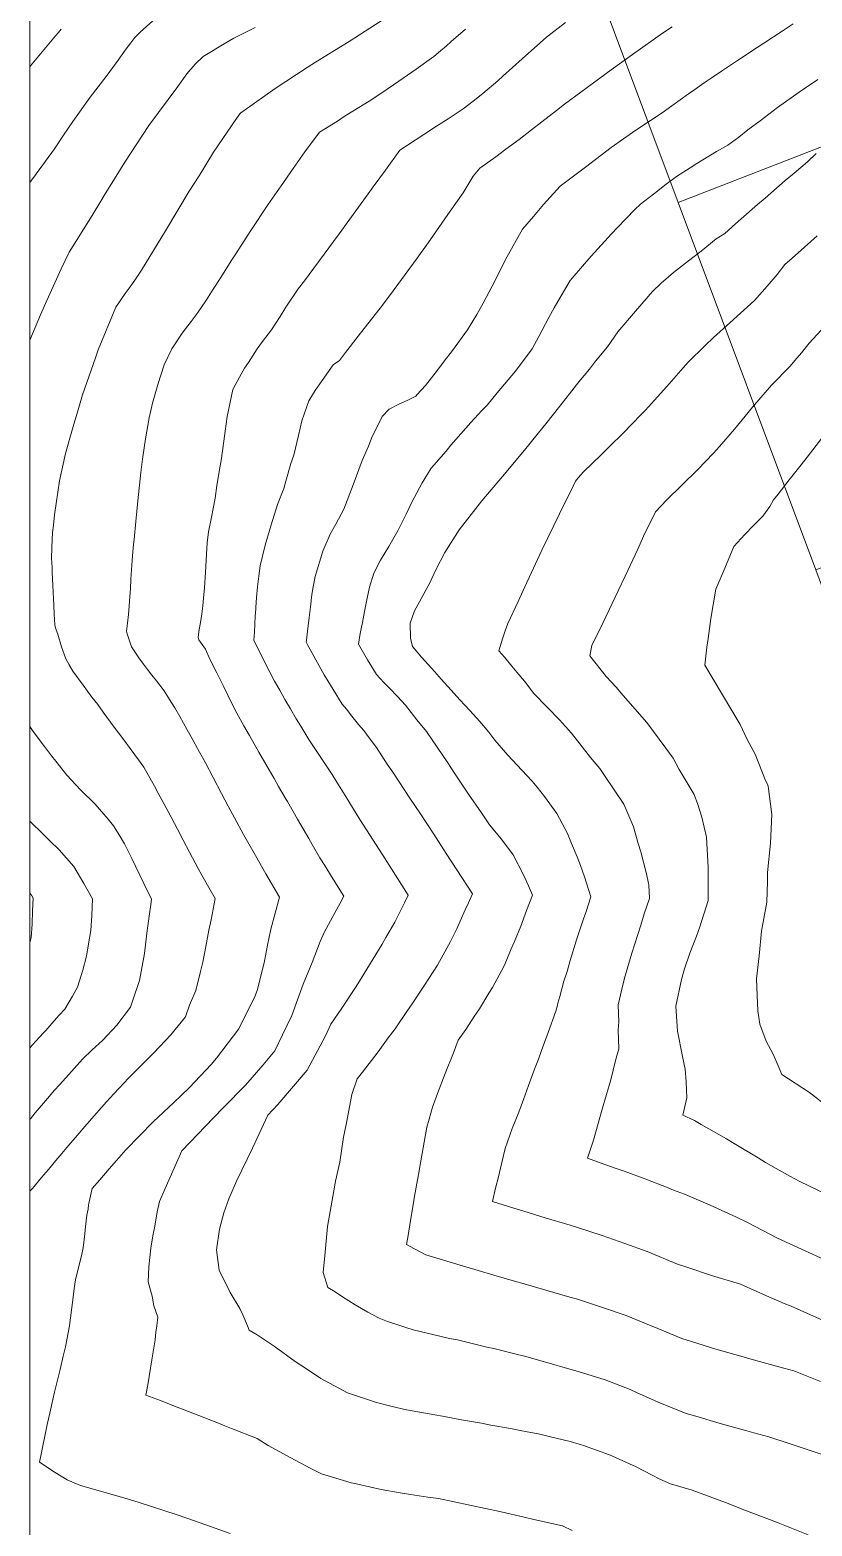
# Model space of a CAD drawing. Header units: inches. Extents: x 11351264 to 11356330, y 6702313 to 6706468.
# Drawn here: x 11351264.4 to 11351502.8, y 6704938.9 to 6705395.1 of the extents above; entities that cross this region are included whole.
import ezdxf

# ---------------------------------------------------------------- set-up
doc = ezdxf.new("R2010")
doc.units = ezdxf.units.IN
doc.header["$MEASUREMENT"] = 0
doc.layers.add('Shumate_Contours_clip1', color=7, linetype='Continuous', lineweight=0)
doc.layers.add('Shumate_Parcels_clip1', color=7, linetype='Continuous', lineweight=0)

msp = doc.modelspace()

# ---------------------------------------------------------------- linework, layer by layer
at = {"layer": 'Shumate_Contours_clip1'}
for points, elevation in [([(11351264.41, 6705041.04), (11351265.14, 6705041.89), (11351267.95, 6705045.16), (11351270.09, 6705047.66), (11351272.34, 6705050.34), (11351274.17, 6705052.56), (11351275.67, 6705054.35), (11351279.39, 6705058.72), (11351281.17, 6705060.78), (11351283.14, 6705063.06), (11351287.7, 6705068.23), (11351289.97, 6705070.75), (11351294.57, 6705075.56), (11351298.31, 6705079.38), (11351302.29, 6705083.28), (11351307.39, 6705088.66), (11351311.8, 6705094.17), (11351313.09, 6705097.76), (11351314.97, 6705102.18), (11351316.36, 6705108.07), (11351317.16, 6705110.85), (11351318.05, 6705115.63), (11351318.98, 6705120.58), (11351319.62, 6705123.76), (11351320.9, 6705130.32), (11351319.37, 6705132.96), (11351316.78, 6705137.43), (11351315.67, 6705139.4), (11351313.03, 6705144.44), (11351311.12, 6705148.1), (11351309.35, 6705151.46), (11351306.54, 6705156.79), (11351303.5, 6705162.4), (11351302.42, 6705164.51), (11351299.17, 6705170.3), (11351297.5, 6705172.54), (11351295.25, 6705175.59), (11351292.73, 6705179.1), (11351290.08, 6705182.56), (11351286.73, 6705187.09), (11351285.06, 6705189.44), (11351283.32, 6705191.7), (11351280.68, 6705195.35), (11351277.53, 6705199.62), (11351276.37, 6705201.5), (11351275.31, 6705203.32), (11351274.06, 6705206.98), (11351272.89, 6705210.86), (11351272.44, 6705212.24), (11351272.11, 6705213.25), (11351271.97, 6705213.69), (11351271.83, 6705216.98), (11351271.69, 6705219.7), (11351271.6, 6705221.7), (11351271.48, 6705223.71), (11351271.35, 6705225.83), (11351271.19, 6705229.72), (11351271.2, 6705231.25), (11351271.03, 6705234.02), (11351271.08, 6705237.25), (11351271.19, 6705239.76), (11351271.33, 6705241.87), (11351271.56, 6705244.15), (11351271.92, 6705247.28), (11351273.39, 6705257.63), (11351275.28, 6705265.93), (11351277.17, 6705272.77), (11351277.77, 6705274.88), (11351278.61, 6705277.6), (11351280.45, 6705283.86), (11351284.35, 6705295.13), (11351285.18, 6705297.62), (11351290.6, 6705310.55), (11351293.4, 6705314.81), (11351294.64, 6705316.4), (11351296.36, 6705318.88), (11351298.41, 6705321.88), (11351305.72, 6705333.87), (11351312.94, 6705345.92), (11351315.97, 6705350.66), (11351320.38, 6705357.87), (11351327.34, 6705368.1), (11351328.42, 6705369.52), (11351328.71, 6705369.89), (11351329.75, 6705370.55), (11351339.19, 6705377.31), (11351348.9, 6705383.71), (11351351.46, 6705385.27), (11351361.69, 6705391.58), (11351372.85, 6705398.79)], 1426), ([(11351264.41, 6705348.64), (11351266.43, 6705351.4), (11351271.88, 6705358.85), (11351274.67, 6705363.06), (11351277.53, 6705367.19), (11351282.73, 6705374.61), (11351287.61, 6705380.92), (11351291.33, 6705385.93), (11351293.76, 6705389.41), (11351295.15, 6705391.17), (11351296.4, 6705392.79), (11351297.96, 6705394.49), (11351301.91, 6705397.88)], 1422), ([(11351264.41, 6705300.54), (11351267.61, 6705308.27), (11351269.59, 6705312.65), (11351273.95, 6705322.25), (11351276.4, 6705327.4), (11351278.58, 6705330.96), (11351283.33, 6705338.56), (11351286.03, 6705342.9), (11351287.03, 6705344.64), (11351293.38, 6705354.78), (11351300.68, 6705366.04), (11351309.45, 6705377.91), (11351312.25, 6705381.78), (11351314.76, 6705384.67), (11351317.17, 6705387.05), (11351324.14, 6705391.2), (11351326.52, 6705392.63), (11351333.03, 6705395.92)], 1424), ([(11351264.41, 6705383.9), (11351264.6, 6705384.14), (11351272.24, 6705393.33), (11351273.11, 6705394.35), (11351273.91, 6705395.32)], 1420), ([(11351325.45, 6704936.65), (11351314.54, 6704940.47), (11351309.32, 6704942.32), (11351297.36, 6704946.2), (11351293.7, 6704947.32), (11351279.8, 6704951.3), (11351277.87, 6704952.12), (11351275.78, 6704953.04), (11351272.08, 6704955.3), (11351267.3, 6704958.36), (11351267.7, 6704960.36), (11351268.23, 6704962.92), (11351269.03, 6704966.84), (11351269.68, 6704969.91), (11351270.45, 6704973.31), (11351271.39, 6704977.49), (11351271.9, 6704979.77), (11351273.59, 6704986.65), (11351274.56, 6704990.76), (11351275.21, 6704993.54), (11351276.45, 6705000), (11351276.46, 6705000.06), (11351277.45, 6705007.88), (11351277.87, 6705011.34), (11351278.26, 6705014.05), (11351279.6, 6705019.37), (11351280.11, 6705021.32), (11351280.62, 6705023.76), (11351281.18, 6705027.98), (11351281.39, 6705030.31), (11351281.78, 6705033.72), (11351282.15, 6705035.51), (11351282.31, 6705036.84), (11351283.08, 6705040.53), (11351283.38, 6705041.85), (11351285.68, 6705044.53), (11351288.58, 6705047.84), (11351290.78, 6705050.37), (11351293.61, 6705053.6), (11351301.96, 6705062.16), (11351308.31, 6705068.04), (11351310.45, 6705070.07), (11351313, 6705072.62), (11351319.67, 6705079.66), (11351321.28, 6705081.6), (11351328.06, 6705090.49), (11351333.03, 6705100.65), (11351333.75, 6705102.55), (11351335.91, 6705111.17), (11351336.83, 6705116.09), (11351337.84, 6705120.91), (11351340.5, 6705130.66), (11351336.29, 6705137.77), (11351333.13, 6705143.36), (11351329.48, 6705149.83), (11351326.78, 6705154.91), (11351324.83, 6705158.46), (11351322.84, 6705162.29), (11351320.26, 6705167.15), (11351317.91, 6705171.66), (11351316.11, 6705174.95), (11351313.52, 6705179.61), (11351312.32, 6705181.75), (11351310.12, 6705185.75), (11351308.61, 6705188.45), (11351307.49, 6705190.17), (11351305.28, 6705193.57), (11351302.94, 6705196.62), (11351301.59, 6705198.37), (11351300.26, 6705200.14), (11351298.99, 6705201.78), (11351297.61, 6705203.69), (11351295.39, 6705207.07), (11351294.26, 6705210.4), (11351294.17, 6705210.72), (11351294.09, 6705210.95), (11351293.81, 6705211.8), (11351294.1, 6705214.2), (11351294.42, 6705216.93), (11351294.62, 6705219.45), (11351294.86, 6705222.37), (11351295.02, 6705224.67), (11351295.21, 6705227.64), (11351295.38, 6705230.53), (11351295.68, 6705234.79), (11351295.98, 6705238.22), (11351296.15, 6705239.73), (11351296.69, 6705245.26), (11351297.33, 6705251.55), (11351298.21, 6705260.14), (11351298.72, 6705264.27), (11351299.6, 6705270.42), (11351300.79, 6705276.84), (11351301.78, 6705281.35), (11351303.36, 6705287.05), (11351305.35, 6705293.03), (11351307.64, 6705297.9), (11351310.78, 6705302.64), (11351313.51, 6705306.21), (11351315.03, 6705308.24), (11351316.52, 6705310.33), (11351318.23, 6705312.8), (11351320.31, 6705316.09), (11351322.58, 6705319.67), (11351325.76, 6705324.72), (11351326.93, 6705326.53), (11351331.72, 6705333.95), (11351336.94, 6705341.79), (11351339.75, 6705345.86), (11351341.49, 6705348.31), (11351343.95, 6705351.9), (11351348.25, 6705357.92), (11351352.66, 6705363.91), (11351358.14, 6705367.36), (11351360.21, 6705368.69), (11351362.82, 6705370.32), (11351367.81, 6705373.45), (11351371.66, 6705375.96), (11351376.88, 6705379.5), (11351382.09, 6705383.12), (11351387.57, 6705387.08), (11351389.52, 6705388.71), (11351391.29, 6705390.2), (11351392.85, 6705391.58), (11351397.13, 6705395.36)], 1428), ([(11351429.65, 6704937.52), (11351426.71, 6704938.96), (11351421.67, 6704940.07), (11351417.6, 6704941.06), (11351415.01, 6704941.66), (11351408.08, 6704943.24), (11351398.52, 6704945.34), (11351388.91, 6704947.29), (11351385.73, 6704947.72), (11351380.45, 6704948.57), (11351377.26, 6704949.03), (11351371.46, 6704950.08), (11351364.38, 6704951.7), (11351362.28, 6704952.13), (11351356.29, 6704953.95), (11351353.3, 6704954.8), (11351349.82, 6704956.56), (11351343.94, 6704959.68), (11351337.07, 6704963.5), (11351333.63, 6704965.66), (11351325.86, 6704968.7), (11351323.83, 6704969.5), (11351321.4, 6704970.46), (11351314.02, 6704973.38), (11351307.92, 6704975.73), (11351304.22, 6704977.18), (11351299.71, 6704978.88), (11351300.36, 6704982.01), (11351301.6, 6704989.56), (11351302.59, 6704995.69), (11351302.83, 6704998.04), (11351303.06, 6705000), (11351303.37, 6705002.6), (11351302.17, 6705006.12), (11351301.66, 6705009.01), (11351300.44, 6705013.4), (11351300.66, 6705017.97), (11351301.31, 6705023.66), (11351301.83, 6705027.39), (11351302.5, 6705030.4), (11351303.16, 6705034.76), (11351303.87, 6705037.86), (11351306.34, 6705043.44), (11351310.66, 6705053.32), (11351320.35, 6705063.36), (11351323.38, 6705066.55), (11351330.12, 6705073.35), (11351335.47, 6705079.53), (11351339.02, 6705083.88), (11351341.37, 6705088.69), (11351344.21, 6705094.64), (11351347.72, 6705104.15), (11351350.48, 6705110.78), (11351352.91, 6705117.19), (11351354.05, 6705119.92), (11351357.35, 6705125.95), (11351358.99, 6705128.88), (11351360.11, 6705131), (11351356.29, 6705136.98), (11351354.25, 6705140.3), (11351352.81, 6705142.69), (11351350.42, 6705146.79), (11351349.4, 6705148.54), (11351346.01, 6705154.43), (11351342.89, 6705159.85), (11351342.54, 6705160.42), (11351340.21, 6705164.41), (11351338.82, 6705166.83), (11351334.19, 6705174.9), (11351331.29, 6705179.96), (11351329.63, 6705182.93), (11351327.47, 6705186.75), (11351326.03, 6705189.57), (11351324.69, 6705192.24), (11351323.48, 6705194.79), (11351321.35, 6705199.11), (11351319.23, 6705203.25), (11351317.88, 6705206.29), (11351315.93, 6705209.2), (11351315.66, 6705209.92), (11351316.01, 6705212.31), (11351316.38, 6705214.44), (11351316.78, 6705217.09), (11351317.08, 6705219.48), (11351317.29, 6705221.89), (11351317.63, 6705225.05), (11351317.95, 6705229.73), (11351318.25, 6705235.24), (11351318.46, 6705238.73), (11351318.84, 6705242.04), (11351319.75, 6705246.59), (11351320.25, 6705249.17), (11351320.92, 6705252.34), (11351321.39, 6705256.19), (11351322.29, 6705261.56), (11351322.69, 6705263.85), (11351323.53, 6705269.7), (11351323.94, 6705272.82), (11351324.49, 6705277.26), (11351326.24, 6705285.49), (11351328.3, 6705289.22), (11351329.83, 6705292), (11351330.99, 6705293.71), (11351333.64, 6705297.85), (11351335.34, 6705300.12), (11351338.06, 6705303.72), (11351340.67, 6705307.79), (11351342.46, 6705310.56), (11351346.2, 6705316.2), (11351348.05, 6705318.65), (11351356.89, 6705330.61), (11351358.64, 6705332.98), (11351367.52, 6705345.17), (11351369.06, 6705347.28), (11351372.78, 6705352.41), (11351377.12, 6705358.42), (11351379.51, 6705359.97), (11351384.49, 6705363.24), (11351388.31, 6705365.74), (11351391.91, 6705368.04), (11351396.45, 6705371.1), (11351399.48, 6705373.39), (11351402.42, 6705375.74), (11351406.99, 6705379.6), (11351408.56, 6705381.01), (11351414.46, 6705386.36), (11351421.86, 6705392.97), (11351427.63, 6705397.41)], 1430), ([(11351501.63, 6704936.21), (11351492.46, 6704939.94), (11351489.86, 6704940.96), (11351482.87, 6704943.59), (11351476.4, 6704946.14), (11351466.28, 6704949.86), (11351459.65, 6704951.84), (11351456.43, 6704953.22), (11351454.07, 6704954.39), (11351449.24, 6704956.96), (11351441.05, 6704960.61), (11351433.18, 6704963.46), (11351431.81, 6704963.89), (11351429.06, 6704964.68), (11351422.7, 6704966.27), (11351419.83, 6704966.95), (11351413.79, 6704968.09), (11351410.9, 6704968.69), (11351404.89, 6704969.65), (11351402.05, 6704970.27), (11351396, 6704971.3), (11351390.16, 6704972.4), (11351387.82, 6704972.82), (11351379.21, 6704974.37), (11351374.84, 6704975.4), (11351370.07, 6704976.55), (11351361.2, 6704979.56), (11351353.08, 6704983.9), (11351349.32, 6704986.5), (11351345.24, 6704989.09), (11351338.81, 6704993.81), (11351333.65, 6704997.25), (11351331.27, 6704998.66), (11351330.7, 6705000), (11351329.3, 6705003.3), (11351328.41, 6705005.26), (11351325.42, 6705010.15), (11351322.04, 6705016.9), (11351321.23, 6705023.11), (11351322.19, 6705029.46), (11351323.51, 6705034.39), (11351325.05, 6705038.68), (11351327.38, 6705044.08), (11351332.28, 6705054.2), (11351336.9, 6705064.2), (11351339.96, 6705067.42), (11351348.88, 6705077.93), (11351354.5, 6705088.44), (11351356.09, 6705092), (11351359.52, 6705096.82), (11351363.85, 6705103.48), (11351365.21, 6705105.58), (11351369.02, 6705111.91), (11351371.81, 6705116.36), (11351372.94, 6705118.37), (11351375.63, 6705123.06), (11351377.58, 6705126.97), (11351378.54, 6705128.93), (11351379.72, 6705131.34), (11351371.94, 6705143.51), (11351364.95, 6705154.37), (11351360.51, 6705161.7), (11351357.98, 6705165.77), (11351356.58, 6705168.13), (11351354.52, 6705171.18), (11351352.43, 6705174.2), (11351351.26, 6705176.05), (11351349.45, 6705178.77), (11351346.98, 6705182.79), (11351345.61, 6705185.03), (11351343.8, 6705188.07), (11351342.14, 6705190.98), (11351340.54, 6705193.81), (11351338.97, 6705196.59), (11351337.53, 6705199.28), (11351336.11, 6705202), (11351334.16, 6705205.96), (11351332.99, 6705208.36), (11351332.68, 6705209.06), (11351332.81, 6705211.49), (11351332.94, 6705213.93), (11351333.08, 6705216.36), (11351333.23, 6705218.65), (11351333.24, 6705218.79), (11351333.26, 6705219.06), (11351333.49, 6705222.06), (11351333.8, 6705225.29), (11351334.16, 6705228.52), (11351334.6, 6705231.72), (11351336.06, 6705238.04), (11351337.92, 6705244.22), (11351339.89, 6705250.45), (11351341.75, 6705255.26), (11351342.39, 6705257.5), (11351343.97, 6705262.88), (11351344.81, 6705265.49), (11351346.27, 6705271.42), (11351347.25, 6705275.89), (11351349.47, 6705282.07), (11351351.32, 6705285.17), (11351353.51, 6705288.26), (11351356.88, 6705293.03), (11351358.8, 6705294.32), (11351360.61, 6705296.81), (11351364.42, 6705301.79), (11351371.89, 6705311.18), (11351375.14, 6705315.56), (11351382.45, 6705325.54), (11351385.84, 6705330.17), (11351392.47, 6705339.89), (11351396.51, 6705345.45), (11351399.56, 6705350.57), (11351401.57, 6705352.94), (11351406.44, 6705356.48), (11351409.51, 6705358.76), (11351413.49, 6705361.77), (11351417.26, 6705364.63), (11351420.47, 6705367.11), (11351424.88, 6705370.53), (11351427.4, 6705372.5), (11351432.37, 6705376.12), (11351441.57, 6705382.96), (11351448.12, 6705387.69), (11351454.35, 6705392.15), (11351457.26, 6705394.14), (11351460.17, 6705396.12)], 1432), ([(11351507.74, 6704960.14), (11351496.15, 6704963.96), (11351489.65, 6704966.16), (11351485.11, 6704967.36), (11351482.89, 6704967.99), (11351474.78, 6704970.19), (11351467.35, 6704972.4), (11351464.44, 6704973.21), (11351455.9, 6704976.66), (11351449.32, 6704979.63), (11351447.34, 6704980.51), (11351439.74, 6704983.48), (11351431.54, 6704986.06), (11351428.99, 6704986.79), (11351421.98, 6704988.77), (11351415.11, 6704990.7), (11351412.6, 6704991.31), (11351405.85, 6704993.05), (11351403.67, 6704993.5), (11351394.75, 6704995.66), (11351392.34, 6704996.15), (11351387.65, 6704997.18), (11351381.23, 6704998.74), (11351379.01, 6704999.49), (11351377.45, 6705000), (11351373.39, 6705001.34), (11351370.86, 6705002.31), (11351367.39, 6705004.1), (11351363.51, 6705006.4), (11351359.73, 6705008.82), (11351357.41, 6705010.33), (11351355.24, 6705011.71), (11351353.77, 6705016.27), (11351354.44, 6705022.42), (11351355.14, 6705030.3), (11351357.01, 6705041.1), (11351357.54, 6705044.1), (11351358.82, 6705049.87), (11351360.03, 6705057.51), (11351360.88, 6705061.89), (11351362.54, 6705070.53), (11351364.12, 6705075.28), (11351365.75, 6705077.35), (11351370.59, 6705083.51), (11351373.59, 6705087.76), (11351375.74, 6705090.58), (11351379.5, 6705096.11), (11351380.69, 6705097.89), (11351384.66, 6705103.83), (11351388.59, 6705109.93), (11351392.63, 6705117.13), (11351394.49, 6705121.06), (11351396.29, 6705125.02), (11351397.11, 6705126.85), (11351398.1, 6705128.96), (11351399.33, 6705131.68), (11351394.51, 6705139.07), (11351391.32, 6705144.04), (11351387.49, 6705149.86), (11351383.27, 6705156.41), (11351380.45, 6705160.59), (11351375.04, 6705168.77), (11351373.34, 6705171.2), (11351370.04, 6705176.28), (11351367.84, 6705179.24), (11351366.16, 6705181.46), (11351364.57, 6705183.37), (11351362.49, 6705185.91), (11351360.9, 6705188), (11351359.6, 6705189.52), (11351356.85, 6705193.99), (11351354.14, 6705198.49), (11351351.54, 6705203.08), (11351349.82, 6705206.25), (11351349.06, 6705207.62), (11351348.64, 6705208.43), (11351348.7, 6705209.06), (11351349.06, 6705211.82), (11351349.55, 6705216.01), (11351349.89, 6705219.22), (11351350.38, 6705222.94), (11351350.75, 6705225.31), (11351351.38, 6705228.48), (11351353.68, 6705236.22), (11351355.91, 6705241.35), (11351357.65, 6705244.38), (11351360.06, 6705248.96), (11351362.9, 6705256.37), (11351365.65, 6705263.81), (11351367.57, 6705268.17), (11351368.77, 6705271.12), (11351370.71, 6705275.08), (11351371.82, 6705277.27), (11351373.89, 6705279.47), (11351376.66, 6705280.93), (11351379.6, 6705282.21), (11351382.01, 6705283.5), (11351382.42, 6705283.92), (11351384.94, 6705286.76), (11351388.61, 6705291.43), (11351390.64, 6705294.11), (11351393.18, 6705297.4), (11351397.78, 6705303.7), (11351400.6, 6705308.36), (11351402.61, 6705311.77), (11351405.32, 6705316.97), (11351409.81, 6705325.83), (11351414.56, 6705334.41), (11351417.91, 6705338.29), (11351420.9, 6705341.88), (11351426.02, 6705347.45), (11351433.78, 6705353.31), (11351441.56, 6705359.33), (11351449.1, 6705364.59), (11351453.54, 6705367.56), (11351457.08, 6705369.89), (11351460.03, 6705372), (11351465.15, 6705375.63), (11351467.08, 6705377), (11351469.97, 6705379.01), (11351472.03, 6705380.42), (11351475.16, 6705382.53), (11351480.06, 6705385.8), (11351486.11, 6705389.76), (11351488.12, 6705391.08), (11351493.65, 6705394.71), (11351497.1, 6705396.98)], 1434), ([(11351505.39, 6704982.97), (11351497.23, 6704986.27), (11351494.16, 6704987.07), (11351487.9, 6704988.81), (11351483.83, 6704989.93), (11351481.78, 6704990.54), (11351473.49, 6704992.86), (11351466.08, 6704995.21), (11351463.13, 6704996.08), (11351454.59, 6704999.64), (11351453.73, 6705000), (11351446.19, 6705003.14), (11351438.67, 6705005.71), (11351431.27, 6705008.07), (11351429.01, 6705008.73), (11351421.71, 6705010.83), (11351415.08, 6705012.75), (11351412.15, 6705013.58), (11351405.77, 6705015.45), (11351401.08, 6705016.89), (11351393.55, 6705019.05), (11351389.11, 6705020.42), (11351385.07, 6705021.61), (11351381.6, 6705023.41), (11351379.21, 6705024.77), (11351379.68, 6705027.51), (11351380.45, 6705032.13), (11351381.27, 6705036.86), (11351381.68, 6705039.49), (11351382.84, 6705046.17), (11351383.41, 6705049.63), (11351385.38, 6705060.51), (11351386.06, 6705062.97), (11351387.13, 6705066.62), (11351388.65, 6705070.87), (11351391, 6705076.93), (11351393.54, 6705083.2), (11351394.96, 6705087.08), (11351397.23, 6705090.33), (11351399.84, 6705094.31), (11351401.43, 6705096.68), (11351404.32, 6705101.39), (11351405.43, 6705103.19), (11351408.11, 6705108.2), (11351409.04, 6705109.99), (11351411.09, 6705114.9), (11351412.11, 6705117.17), (11351414.02, 6705121.88), (11351415.79, 6705126.6), (11351417.55, 6705131.32), (11351416.39, 6705134.1), (11351414.81, 6705137.45), (11351411.69, 6705143.62), (11351408.11, 6705148.34), (11351404.53, 6705152.76), (11351402.09, 6705156.41), (11351398.13, 6705162.11), (11351393.66, 6705168.83), (11351391.74, 6705171.67), (11351385.26, 6705181.25), (11351382.38, 6705184.8), (11351378.86, 6705189.25), (11351376.4, 6705191.86), (11351374.07, 6705194.32), (11351372.3, 6705196.17), (11351370.05, 6705198.61), (11351368.62, 6705200.97), (11351367.33, 6705203.1), (11351364.61, 6705207.8), (11351365.1, 6705211.04), (11351365.77, 6705214.44), (11351366.39, 6705217.82), (11351367.17, 6705221.87), (11351367.96, 6705225.22), (11351369.2, 6705229.51), (11351371.26, 6705233.49), (11351373.78, 6705237.58), (11351376.69, 6705242.62), (11351379.05, 6705247.45), (11351380.76, 6705250.92), (11351383.95, 6705256.98), (11351386.73, 6705261.53), (11351386.82, 6705261.62), (11351389.71, 6705264.97), (11351391.28, 6705266.73), (11351392.71, 6705268.48), (11351395.73, 6705271.99), (11351398.79, 6705275.47), (11351402.19, 6705279.11), (11351403.76, 6705280.73), (11351406.87, 6705284.44), (11351412.45, 6705291.04), (11351417.5, 6705297.94), (11351419.52, 6705301.67), (11351422.59, 6705307.48), (11351424.16, 6705310.37), (11351425.36, 6705312.29), (11351429.11, 6705318.74), (11351433.45, 6705323.81), (11351435.47, 6705326.18), (11351441.63, 6705332.96), (11351443.49, 6705334.88), (11351448.83, 6705340.38), (11351450.47, 6705341.96), (11351455.77, 6705346.1), (11351457.9, 6705347.75), (11351461.53, 6705350.43), (11351465.68, 6705353.1), (11351467.7, 6705354.38), (11351473.67, 6705358.04), (11351477.18, 6705359.99), (11351480.46, 6705362.48), (11351483.23, 6705364.67), (11351486.95, 6705367.4), (11351492.29, 6705371.45), (11351498.88, 6705376.18), (11351500.79, 6705377.46), (11351504.62, 6705379.98)], 1436), ([(11351505.96, 6705001.75), (11351496.4, 6705005.98), (11351494.35, 6705006.79), (11351488.02, 6705009.53), (11351480.96, 6705012.63), (11351472.21, 6705015.28), (11351464.96, 6705017.77), (11351461.84, 6705018.77), (11351452.57, 6705022.59), (11351445.74, 6705025.1), (11351438.88, 6705027.49), (11351431, 6705030.07), (11351429.04, 6705030.67), (11351421.44, 6705032.94), (11351414.97, 6705034.93), (11351411.88, 6705035.85), (11351405.36, 6705037.88), (11351406.36, 6705041.99), (11351407.19, 6705045.36), (11351407.83, 6705048.03), (11351409.26, 6705054.07), (11351411.42, 6705060.12), (11351413.45, 6705065.13), (11351414.84, 6705069.01), (11351416.38, 6705073.27), (11351418.24, 6705078.24), (11351419.39, 6705081.33), (11351420.38, 6705083.97), (11351422.37, 6705089.42), (11351424.73, 6705095.93), (11351425.23, 6705097.77), (11351425.27, 6705098.34), (11351425.89, 6705100.36), (11351427.17, 6705105.04), (11351428.13, 6705108.04), (11351429.03, 6705111.34), (11351431.04, 6705117.71), (11351433.15, 6705124.12), (11351433.82, 6705126.05), (11351435.42, 6705130.77), (11351433.43, 6705136.89), (11351432.27, 6705140.31), (11351431.25, 6705143.01), (11351429.5, 6705147.06), (11351428.27, 6705150.15), (11351425.04, 6705156.15), (11351421.27, 6705161.38), (11351419.06, 6705164.28), (11351417.47, 6705166.03), (11351414.37, 6705169.44), (11351410.05, 6705174.01), (11351406.1, 6705178.58), (11351404.32, 6705181.04), (11351401.56, 6705184.3), (11351398.54, 6705187.57), (11351395.49, 6705190.84), (11351392.79, 6705193.85), (11351389.79, 6705197.21), (11351387.78, 6705199.39), (11351383.72, 6705203.9), (11351380.98, 6705207.15), (11351380.42, 6705209.66), (11351380.33, 6705214.19), (11351381.61, 6705218), (11351383.16, 6705220.73), (11351385.17, 6705224.46), (11351386.31, 6705226.52), (11351388.14, 6705230.51), (11351390.84, 6705235.8), (11351395.2, 6705242.72), (11351397.03, 6705245), (11351402.17, 6705251.51), (11351408.48, 6705259.01), (11351415.15, 6705267.02), (11351419.07, 6705271.8), (11351422.11, 6705275.54), (11351425.49, 6705279.89), (11351428.87, 6705284.16), (11351431.76, 6705287.84), (11351434.95, 6705291.71), (11351436.78, 6705294.15), (11351440.47, 6705298.46), (11351443.63, 6705303.1), (11351448.95, 6705309.35), (11351454.2, 6705315.36), (11351456.84, 6705317.89), (11351460.56, 6705321.21), (11351465.1, 6705324.74), (11351468.98, 6705327.65), (11351473.62, 6705331.39), (11351476.22, 6705333.11), (11351479.49, 6705336.02), (11351481.22, 6705337.54), (11351486.18, 6705341.87), (11351488.5, 6705343.88), (11351494.66, 6705349.19), (11351497.35, 6705351.44), (11351501.45, 6705354.94), (11351504.1, 6705357.44)], 1438), ([(11351506.52, 6705020.24), (11351494.92, 6705025.46), (11351492.09, 6705026.83), (11351483.35, 6705031.38), (11351479.59, 6705033.21), (11351471.75, 6705036.81), (11351463.95, 6705040.16), (11351460.55, 6705041.37), (11351458.94, 6705042.03), (11351452.16, 6705044.66), (11351445.53, 6705047.11), (11351442.82, 6705048.07), (11351438.57, 6705049.62), (11351434.4, 6705051.06), (11351436.2, 6705056.61), (11351438.86, 6705066.05), (11351441.5, 6705075.01), (11351442.91, 6705080.84), (11351443.87, 6705084.4), (11351443.68, 6705090.23), (11351443.87, 6705092.71), (11351443.66, 6705097.89), (11351444.87, 6705102.6), (11351445.64, 6705106), (11351447.9, 6705113.58), (11351450.58, 6705122.18), (11351451.66, 6705125.57), (11351453.29, 6705130.23), (11351453.02, 6705134.42), (11351452.28, 6705138.21), (11351450.62, 6705144.51), (11351449.83, 6705147.01), (11351448.37, 6705152.16), (11351447.61, 6705154.09), (11351445.48, 6705159), (11351439.58, 6705167.74), (11351438.08, 6705169.94), (11351435.3, 6705173.32), (11351429.47, 6705180.7), (11351425.86, 6705184.77), (11351421.93, 6705188.76), (11351417.98, 6705192.82), (11351415.12, 6705196.52), (11351412.81, 6705199.32), (11351411.33, 6705201.11), (11351409.19, 6705203.72), (11351407.36, 6705205.81), (11351408.51, 6705209.73), (11351409.22, 6705211.87), (11351410.11, 6705214.12), (11351413.19, 6705220.87), (11351415.25, 6705225.32), (11351418.53, 6705232.34), (11351420.49, 6705236.48), (11351424.12, 6705244.05), (11351425.83, 6705247.59), (11351429.96, 6705256), (11351430.72, 6705257.54), (11351431.51, 6705258.56), (11351433.11, 6705260.42), (11351438.53, 6705265.56), (11351441.01, 6705268), (11351445.38, 6705272.3), (11351450.64, 6705277.76), (11351452.06, 6705279.22), (11351455.69, 6705283.3), (11351458.54, 6705286.38), (11351463.56, 6705292.1), (11351465.09, 6705293.83), (11351470.19, 6705298.89), (11351472.78, 6705301.39), (11351477.73, 6705305.77), (11351480.99, 6705308.81), (11351485.29, 6705312.61), (11351489.16, 6705316.97), (11351492.18, 6705320.54), (11351494.53, 6705323.57), (11351496.72, 6705325.56), (11351500.48, 6705328.91), (11351504.32, 6705332.3)], 1440), ([(11351507.13, 6705040.1), (11351499.06, 6705043.98), (11351496.07, 6705045.58), (11351488.66, 6705049.79), (11351486.36, 6705051.2), (11351479.08, 6705055.56), (11351476.75, 6705057.04), (11351469.04, 6705061.36), (11351467.01, 6705062.56), (11351463.44, 6705064.25), (11351464.67, 6705069.49), (11351464.44, 6705074.39), (11351464.11, 6705078.2), (11351463.37, 6705082.08), (11351461.8, 6705089.79), (11351461.27, 6705097.47), (11351462.98, 6705105.58), (11351463.91, 6705108.8), (11351465.56, 6705113.63), (11351467.56, 6705118.82), (11351468.62, 6705121.65), (11351471.16, 6705129.69), (11351471.11, 6705139.77), (11351470.66, 6705149.03), (11351469.25, 6705155.08), (11351468, 6705158.9), (11351466.9, 6705162), (11351462.33, 6705169.58), (11351460.47, 6705173.07), (11351458.27, 6705176.12), (11351452.48, 6705183.92), (11351444.53, 6705193.01), (11351443.2, 6705194.59), (11351440.02, 6705198), (11351435.04, 6705204.26), (11351435.7, 6705207.38), (11351439.03, 6705214.25), (11351443.67, 6705224.09), (11351445.8, 6705228.54), (11351449.7, 6705236.85), (11351451.47, 6705240.74), (11351455.06, 6705248.14), (11351458.49, 6705251.75), (11351463.15, 6705256.32), (11351468.03, 6705261.05), (11351472.78, 6705266.08), (11351474.63, 6705268.07), (11351479.13, 6705273.41), (11351482.39, 6705277.32), (11351484.7, 6705280.14), (11351490.47, 6705286.81), (11351496.15, 6705292.62), (11351497.6, 6705294.38), (11351499.57, 6705296.65), (11351501.91, 6705299.59), (11351505.63, 6705303.58)], 1442), ([(11351508.03, 6705066.45), (11351502.04, 6705071.08), (11351493.62, 6705076.64), (11351492.8, 6705078.53), (11351490.95, 6705082.84), (11351488.8, 6705086.78), (11351486.86, 6705091.94), (11351486.25, 6705096.03), (11351486.06, 6705100.7), (11351485.88, 6705105.83), (11351486.69, 6705112.78), (11351487.38, 6705120.29), (11351489.03, 6705129.14), (11351489.24, 6705135.5), (11351489.26, 6705138.17), (11351490.12, 6705147.19), (11351490.59, 6705155.9), (11351489.4, 6705164.56), (11351489.24, 6705165.12), (11351488.65, 6705166.3), (11351485.48, 6705174.29), (11351483.05, 6705178.75), (11351480.91, 6705183.3), (11351475.48, 6705192.39), (11351470.16, 6705201.46), (11351470.75, 6705206.89), (11351471.15, 6705209.53), (11351471.95, 6705215.65), (11351473.51, 6705224.57), (11351475.72, 6705229.76), (11351478.95, 6705237.62), (11351482.29, 6705241.27), (11351484.83, 6705243.89), (11351487.82, 6705246.88), (11351489.89, 6705249.84), (11351491.1, 6705251.8), (11351492.49, 6705253.62), (11351495.81, 6705257.9), (11351499.48, 6705262.51), (11351501.35, 6705264.84), (11351506.78, 6705271.94)], 1444), ([(11351264.41, 6705062.95), (11351264.55, 6705063.12), (11351266.03, 6705064.93), (11351269.75, 6705069.3), (11351271.91, 6705071.8), (11351273.38, 6705073.47), (11351276.24, 6705076.66), (11351280.43, 6705081.26), (11351283.38, 6705084.09), (11351286.54, 6705086.93), (11351290.85, 6705091.61), (11351295.07, 6705097.15), (11351295.78, 6705099.27), (11351297.79, 6705105.24), (11351299.28, 6705113.56), (11351299.99, 6705119.67), (11351300.36, 6705121.95), (11351300.95, 6705126.34), (11351301.35, 6705129.12), (11351301.45, 6705130.03), (11351299.11, 6705134.84), (11351295.49, 6705142.48), (11351293.27, 6705146.91), (11351291.61, 6705149.65), (11351289.9, 6705152.48), (11351288.25, 6705154.52), (11351284.33, 6705159.09), (11351279.82, 6705163.42), (11351275.61, 6705167.88), (11351272.28, 6705172.13), (11351270.96, 6705173.78), (11351268.82, 6705176.67), (11351265.39, 6705181.24), (11351264.41, 6705182.73)], 1424), ([(11351264.41, 6705084.79), (11351266.2, 6705086.76), (11351268.56, 6705089.34), (11351269.24, 6705090.08), (11351270.46, 6705091.44), (11351271.8, 6705092.94), (11351273.36, 6705094.69), (11351275.02, 6705096.54), (11351277.41, 6705100.5), (11351278.94, 6705103.26), (11351280.5, 6705108.45), (11351281.64, 6705112.74), (11351282.34, 6705117.06), (11351282.94, 6705120.52), (11351283.26, 6705125.13), (11351283.43, 6705130.22), (11351280.85, 6705134.87), (11351277.75, 6705140.07), (11351273.35, 6705145.13), (11351270.47, 6705147.84), (11351268.5, 6705149.83), (11351264.41, 6705153.84)], 1422), ([(11351264.41, 6705116.74), (11351264.75, 6705118.34), (11351265.06, 6705122.41), (11351265.19, 6705126.55), (11351265.41, 6705130.42), (11351264.86, 6705131.25), (11351264.41, 6705131.88)], 1420)]:
    msp.add_lwpolyline(points, dxfattribs=dict(at, elevation=elevation))
at = {"layer": 'Shumate_Parcels_clip1'}
for points in [[(11351719.76, 6705442.73), (11351462, 6705342.5), (11351433, 6705420), (11351649.83, 6705605.64), (11351659, 6705590.5), (11351669, 6705573), (11351677, 6705556), (11351684, 6705538.5), (11351691, 6705519.5)], [(11351763.03, 6705327.22), (11351504, 6705230.5), (11351462, 6705342.5), (11351719.76, 6705442.73)]]:
    msp.add_lwpolyline(points, close=True, dxfattribs=at)
msp.add_lwpolyline([(11351264.41, 6703250.15), (11351264.41, 6705530.13), (11351269, 6705526), (11351364, 6705439), (11351433, 6705420), (11351462, 6705342.5), (11351504, 6705230.5), (11351551, 6705103.5), (11351600, 6704972.5), (11351655, 6704826), (11351922.09, 6704924.2), (11351929.74, 6704905.37), (11351937, 6704887.5), (11351967.25, 6704814.04), (11351967.56, 6704811.12), (11352007.38, 6704716.25), (11352075.59, 6704553.74), (11352075.68, 6704553.81), (11352325, 6703959.5)], dxfattribs=at)

doc.saveas('drawing.dxf')
